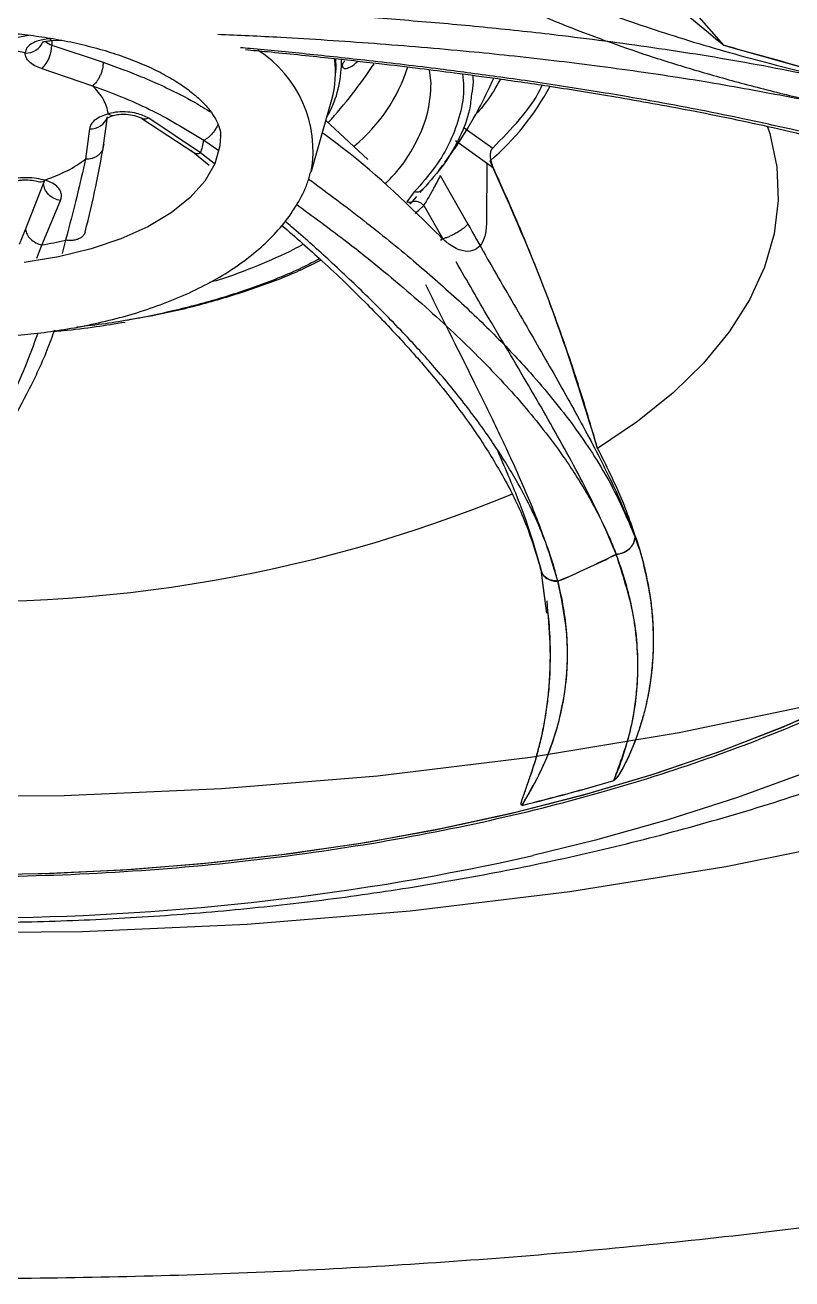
# Model space of a CAD drawing. Header units: inches. Extents: x 0 to 84, y -22 to 124.
# Drawn here: x 42.12 to 42.94, y 73.986 to 75.328 of the extents above; entities that cross this region are included whole.
import ezdxf

# ---------------------------------------------------------------- set-up
doc = ezdxf.new("R2010")
doc.units = ezdxf.units.IN
doc.header["$MEASUREMENT"] = 0
doc.layers.add('1', color=4, linetype='Continuous')
doc.layers.add('EXPORT', color=7, linetype='Continuous')
doc.layers.get('EXPORT').off()

# ---------------------------------------------------------------- blocks, each defined once
blk = doc.blocks.new('3.65-2')
at = {"layer": '1', "color": 3, "linetype": 'Continuous', "lineweight": 25}
for p, q in [((0.0904, -0.9275), (0.1543, -0.916)), ((0.179, -0.9217), (0.179, -0.9266)), ((0.1795, -0.9216), (0.1895, -0.9215)), ((0.179, -0.9266), (0.234, -0.9451)), ((0.1683, -0.9519), (0.2227, -0.9702)), ((0.4822, -0.9412), (0.4826, -0.9511)), ((0.4826, -0.9511), (0.4824, -0.9565)), ((0.4883, -0.9418), (0.4885, -0.9494)), ((0.5846, -0.9676), (0.5828, -0.953)), ((0.4565, -1.0616), (0.4784, -0.985)), ((0.234, -1.0367), (0.2386, -1.0034)), ((0.2753, -1.0051), (0.331, -1.0417)), ((0.338, -1.0421), (0.2827, -1.0049)), ((0.2194, -1.0161), (0.215, -1.0489)), ((0.472, -1.0073), (0.5167, -1.0492)), ((0.62, -1.0153), (0.6503, -1.0368)), ((0.2346, -1.0326), (0.2336, -1.0367)), ((0.3416, -1.0285), (0.3577, -1.0394)), ((0.6512, -1.0584), (0.6105, -1.0291)), ((0.3276, -1.0391), (0.3473, -1.0551)), ((0.3526, -1.0535), (0.338, -1.0421)), ((0.5929, -1.061), (0.5971, -1.0551)), ((0.6439, -1.0529), (0.6437, -1.1169)), ((0.1707, -1.0722), (0.1702, -1.0749)), ((0.5941, -1.0663), (0.6238, -1.1181)), ((0.151, -1.124), (0.1702, -1.0749)), ((0.1702, -1.0749), (0.1702, -1.0745)), ((0.5665, -1.0837), (0.5587, -1.0945)), ((0.5727, -1.0845), (0.5757, -1.0809)), ((0.1684, -1.1406), (0.1883, -1.0931)), ((0.5619, -1.0966), (0.5643, -1.0944)), ((0.5643, -1.0944), (0.5693, -1.0885)), ((0.5766, -1.0984), (0.5969, -1.1339)), ((0.1446, -1.1398), (0.151, -1.124)), ((0.1938, -1.1353), (0.19, -1.1497)), ((0.5969, -1.1339), (0.5946, -1.1357)), ((0.163, -1.1546), (0.1684, -1.1406)), ((0.8068, -1.4645), (0.8026, -1.4528)), ((0.8073, -1.4663), (0.8026, -1.453)), ((0.7019, -1.488), (0.7044, -1.5072)), ((0.7019, -1.4882), (0.7044, -1.5079)), ((0.7044, -1.5072), (0.7075, -1.5318)), ((0.7044, -1.5079), (0.7078, -1.5345))]:
    blk.add_line(p, q, dxfattribs=at)
at = {"layer": '1', "color": 3, "linetype": 'Continuous', "lineweight": 25, "flags": 128}
for points in [[(1.0259, -1.6274), (0.9619, -1.6557), (0.8945, -1.6821), (0.824, -1.7062), (0.7506, -1.7281), (0.6746, -1.7477), (0.5963, -1.7649), (0.5161, -1.7797), (0.4341, -1.7919), (0.3508, -1.8015), (0.2665, -1.8086), (0.1814, -1.813), (0.096, -1.8147)], [(0.3834, -0.6746), (0.4049, -0.6787), (0.4706, -0.6933), (0.5336, -0.7106), (0.5936, -0.7304), (0.6501, -0.7526), (0.7027, -0.7771), (0.7512, -0.8036), (0.7951, -0.8321), (0.8342, -0.8623), (0.8682, -0.8939), (0.8969, -0.9269)], [(0.3834, -0.6746), (0.4049, -0.6787), (0.4706, -0.6933), (0.5336, -0.7106), (0.5936, -0.7304), (0.6501, -0.7526), (0.7027, -0.7771), (0.7512, -0.8036), (0.7951, -0.8321), (0.8342, -0.8623), (0.8682, -0.8939), (0.8969, -0.9269)], [(0.9439, -1.013), (0.9464, -1.0211), (0.9539, -1.0568), (0.9555, -1.0928), (0.9512, -1.1286), (0.9409, -1.1642), (0.9249, -1.1992), (0.9031, -1.2335), (0.8758, -1.2668), (0.8431, -1.2988), (0.8052, -1.3293), (0.7625, -1.3582)], [(0.9439, -1.013), (0.9464, -1.0211), (0.9539, -1.0568), (0.9555, -1.0928), (0.9512, -1.1286), (0.9409, -1.1642), (0.9249, -1.1992), (0.9031, -1.2335), (0.8758, -1.2668), (0.8431, -1.2988), (0.8052, -1.3293), (0.7625, -1.3582)], [(0.3594, -1.0239), (0.3588, -1.0345), (0.3534, -1.0536), (0.3427, -1.0722), (0.327, -1.0898), (0.3066, -1.1062), (0.2817, -1.121), (0.253, -1.1339), (0.221, -1.1447), (0.1863, -1.1531), (0.1496, -1.1591)], [(1.0237, -1.6284), (0.9589, -1.657), (0.8907, -1.6835), (0.8192, -1.7077), (0.7449, -1.7297), (0.6679, -1.7493), (0.5887, -1.7665), (0.5074, -1.7811), (0.4245, -1.7931), (0.3402, -1.8026), (0.2549, -1.8093), (0.1689, -1.8134), (0.0826, -1.8147)], [(1.5449, -1.1739), (1.5367, -1.2179), (1.5232, -1.2617), (1.5044, -1.3049), (1.4804, -1.3475), (1.4513, -1.3893), (1.4173, -1.4301), (1.3783, -1.4699), (1.3347, -1.5084), (1.2864, -1.5455), (1.2338, -1.5811), (1.177, -1.615), (1.1162, -1.6471), (1.0516, -1.6774), (0.9834, -1.7056), (0.912, -1.7318), (0.8376, -1.7557), (0.7604, -1.7774), (0.6934, -1.7938)]]:
    blk.add_lwpolyline(points, dxfattribs=at)
at = {"layer": '1', "color": 3, "linetype": 'Continuous', "lineweight": 25}
for centre, radius, start, end in [((0.1516, -0.9159), 0.0193, 267.0911, 338.6574), ((0.1833, -0.9111), 0.0161, 226.5958, 254.5636), ((0.1442, -0.9268), 0.0348, 313.7301, 0.2641), ((0.3304, -1.0398), 0.1279, 349.938, 57.4405), ((0.3748, -0.9462), 0.1138, 329.7501, 358.3894), ((0.0826, -0.6536), 0.5295, 317.7477, 326.3914), ((0.3805, -0.9568), 0.1018, 343.927, 8.8575), ((0.387, -0.8949), 0.1812, 309.6165, 342.3088), ((0.4715, -0.8432), 0.2719, 310.3428, 332.0224), ((0.2208, -0.9974), 0.0188, 265.9312, 341.42), ((0.244, -0.9963), 0.00576, 220.7376, 278.3247), ((0.2722, -1.017), 0.0704, 339.1096, 350.6088), ((0.1673, -1.067), 0.006, 256.6643, 317.2824), ((0.3631, -0.8707), 0.3122, 310.8799, 313.1626), ((0.0932, -0.7094), 0.4376, 279.8859, 283.286), ((0.0906, -0.001), 1.521, 265.6118, 292.4233), ((0.3144, -0.5435), 1.0391, 292.9818, 296.7614), ((0.3144, -0.5437), 1.0391, 292.9821, 296.7617), ((0.1926, 0.2623), 2.0611, 283.7261, 286.553), ((0.1926, 0.2623), 2.0612, 283.7264, 286.5529), ((0.0941, 0.8713), 2.7316, 270.6102, 282.6741)]:
    blk.add_arc(centre, radius, start, end, dxfattribs=at)
at = {"layer": '1', "linetype": 'Continuous', "lineweight": 25}
for points, knots in [([(1.6482, -1.3669), (1.6615, -1.3557), (1.6961, -1.3267), (1.7414, -1.2793), (1.7845, -1.2276), (1.8168, -1.1812), (1.8407, -1.1407), (1.8577, -1.1068), (1.8712, -1.0757), (1.883, -1.0434), (1.8932, -1.0082), (1.9005, -0.9735), (1.9049, -0.9427), (1.9072, -0.9142), (1.9081, -0.8801), (1.9058, -0.8397), (1.899, -0.7946), (1.8879, -0.7491), (1.8715, -0.7015), (1.8496, -0.6532), (1.8236, -0.6074), (1.7945, -0.564), (1.7604, -0.5203), (1.7198, -0.4754), (1.6634, -0.4211), (1.589, -0.3606), (1.4929, -0.2958), (1.4071, -0.2475), (1.3369, -0.2126), (1.2849, -0.1886), (1.2291, -0.1649), (1.1695, -0.1415), (1.1059, -0.1187), (1.0417, -0.0978), (0.9847, -0.0808), (0.9401, -0.0685), (0.9097, -0.0606), (0.8874, -0.055), (0.864, -0.0493), (0.8313, -0.0416), (0.7847, -0.0313), (0.7249, -0.0193), (0.6517, -0.0062), (0.5646, 0.0071), (0.4632, 0.0197), (0.3505, 0.0301), (0.2329, 0.0369), (0.0999, 0.0402), (-0.0429, 0.0383), (-0.1916, 0.0299), (-0.3258, 0.0168), (-0.4453, 0.0007), (-0.5499, -0.0172), (-0.6397, -0.0354), (-0.7144, -0.0528), (-0.7706, -0.0673), (-0.8181, -0.0805), (-0.8659, -0.0946), (-0.9259, -0.1138), (-0.9967, -0.1386), (-1.0719, -0.1679), (-1.1444, -0.1996), (-1.2156, -0.234), (-1.2819, -0.2698), (-1.3413, -0.3057), (-1.3895, -0.3377), (-1.4316, -0.3681), (-1.4717, -0.3997), (-1.5109, -0.4336), (-1.5484, -0.4695), (-1.5837, -0.5073), (-1.6174, -0.5482), (-1.6455, -0.5875), (-1.6681, -0.6243), (-1.6848, -0.6552), (-1.6982, -0.6837), (-1.7087, -0.7095), (-1.718, -0.7358), (-1.7268, -0.7655), (-1.7346, -0.7999), (-1.7395, -0.8335), (-1.7418, -0.862), (-1.7425, -0.8839), (-1.7423, -0.9046), (-1.741, -0.9287), (-1.7377, -0.9582), (-1.7321, -0.9898), (-1.7248, -1.0195), (-1.717, -1.045), (-1.7092, -1.0668), (-1.7013, -1.0865), (-1.6926, -1.1061), (-1.6825, -1.1267), (-1.6701, -1.1497), (-1.6539, -1.1769), (-1.6319, -1.2098), (-1.6021, -1.2484), (-1.5784, -1.2771), (-1.5628, -1.2924), (-1.5617, -1.2935)], [0, 0, 0, 0, 0.010115, 0.026289, 0.041005, 0.054071, 0.065101, 0.07408, 0.081202, 0.089598, 0.099262, 0.10849, 0.116285, 0.122887, 0.130302, 0.142292, 0.15377, 0.164868, 0.17741, 0.190884, 0.203015, 0.214293, 0.226502, 0.239685, 0.252955, 0.274578, 0.295816, 0.316866, 0.325925, 0.335314, 0.345053, 0.355141, 0.365578, 0.376339, 0.385773, 0.392127, 0.396706, 0.399517, 0.402117, 0.407146, 0.413963, 0.422567, 0.432957, 0.445134, 0.459097, 0.474846, 0.491076, 0.506534, 0.52827, 0.54827, 0.566535, 0.583064, 0.597858, 0.610863, 0.621876, 0.630876, 0.636204, 0.643601, 0.653086, 0.664659, 0.678138, 0.691169, 0.703032, 0.717674, 0.730022, 0.740082, 0.749457, 0.759313, 0.769649, 0.780375, 0.791222, 0.802378, 0.814977, 0.823677, 0.832271, 0.839814, 0.8463, 0.85258, 0.860264, 0.869391, 0.879046, 0.886002, 0.891232, 0.895714, 0.901818, 0.909651, 0.918332, 0.926016, 0.932584, 0.938056, 0.942898, 0.948061, 0.953547, 0.959419, 0.966696, 0.975728, 0.986513, 0.999049, 1, 1, 1, 1]), ([(0.0826, -1.8654), (0.1014, -1.8653), (0.1534, -1.865), (0.2386, -1.862), (0.338, -1.8554), (0.4372, -1.8456), (0.5361, -1.8325), (0.6347, -1.8159), (0.7329, -1.7959), (0.8305, -1.7723), (0.9275, -1.7448), (1.0236, -1.7135), (1.1185, -1.678), (1.2118, -1.6385), (1.3029, -1.5947), (1.3912, -1.547), (1.476, -1.4953), (1.5511, -1.4445), (1.5966, -1.4092), (1.6162, -1.3939)], [0, 0, 0, 0, 0.033281, 0.092041, 0.150933, 0.21005, 0.269493, 0.329357, 0.389732, 0.450694, 0.512294, 0.574542, 0.63739, 0.700712, 0.764252, 0.827637, 0.890521, 0.952595, 1, 1, 1, 1])]:
    blk.add_open_spline(points, degree=3, knots=knots, dxfattribs=at)
at = {"layer": '1', "color": 3, "linetype": 'Continuous', "lineweight": 25}
for points, knots in [([(0.0826, -0.4118), (0.1111, -0.412), (0.151, -0.4124), (0.2096, -0.4145), (0.2592, -0.4171), (0.318, -0.4214), (0.3792, -0.4271), (0.4427, -0.4346), (0.5073, -0.4438), (0.5724, -0.4548), (0.6373, -0.4675), (0.7017, -0.482), (0.765, -0.4983), (0.8271, -0.5162), (0.8875, -0.5357), (0.9459, -0.5568), (1.0023, -0.5793), (1.0562, -0.6033), (1.1077, -0.6286), (1.1563, -0.6552), (1.2021, -0.6829), (1.2449, -0.7117), (1.2845, -0.7414), (1.321, -0.7721), (1.3541, -0.8035), (1.3839, -0.8357), (1.4102, -0.8686), (1.4331, -0.9021), (1.4524, -0.9363), (1.4682, -0.9713), (1.4799, -1.007), (1.4865, -1.0321), (1.4878, -1.0453), (1.4879, -1.0463)], [0, 0, 0, 0, 0.040219, 0.056305, 0.08301, 0.110665, 0.140264, 0.171081, 0.202821, 0.235247, 0.268192, 0.301529, 0.335162, 0.369019, 0.403042, 0.437185, 0.471414, 0.505699, 0.540021, 0.574365, 0.608724, 0.643099, 0.677499, 0.711942, 0.746457, 0.781092, 0.815914, 0.851012, 0.886505, 0.922538, 0.959285, 0.996927, 1, 1, 1, 1]), ([(0.8969, -0.9269), (0.8545, -0.8916), (0.7994, -0.8458), (0.7445, -0.8041), (0.7319, -0.7945)], [0, 0, 0, 0, 0.769385, 1, 1, 1, 1]), ([(0.8969, -0.9269), (0.878, -0.9112), (0.8429, -0.8819), (0.7916, -0.8407), (0.7563, -0.8127), (0.7373, -0.7981), (0.7344, -0.7959)], [0, 0, 0, 0, 0.3485899, 0.6485931, 0.9463662, 1, 1, 1, 1]), ([(0.6001, -0.8125), (0.611, -0.8187), (0.6329, -0.8311), (0.6674, -0.8484), (0.7031, -0.8648), (0.7402, -0.8802), (0.792, -0.8999), (0.8612, -0.9229), (0.9492, -0.9477), (1.0089, -0.9616), (1.0396, -0.9687)], [0, 0, 0, 0, 0.0842811, 0.1688421, 0.2539299, 0.3398032, 0.4267352, 0.6067076, 0.7981978, 1, 1, 1, 1]), ([(0.6074, -0.8471), (0.6306, -0.8598), (0.6816, -0.8877), (0.7537, -0.9162), (0.8174, -0.9383), (0.8673, -0.9539), (0.92, -0.9686), (0.9754, -0.9827), (1.0128, -0.991), (1.032, -0.9953)], [0, 0, 0, 0, 0.18336, 0.403934, 0.512367, 0.625909, 0.744829, 0.869421, 1, 1, 1, 1]), ([(0.3446, -0.8868), (0.3569, -0.8874), (0.3825, -0.8885), (0.4215, -0.8906), (0.4612, -0.8929), (0.4999, -0.8955), (0.5376, -0.8983), (0.5747, -0.9013), (0.612, -0.9045), (0.6495, -0.9081), (0.6872, -0.9121), (0.7467, -0.9189), (0.8291, -0.9298), (0.9348, -0.9469), (1.0042, -0.9615), (1.0396, -0.9689)], [0, 0, 0, 0, 0.055021, 0.11433, 0.172403, 0.229298, 0.282511, 0.335704, 0.388912, 0.442173, 0.495531, 0.549036, 0.694928, 0.844688, 1, 1, 1, 1]), ([(0.0826, -0.9116), (0.0951, -0.9118), (0.1126, -0.9121), (0.1381, -0.9141), (0.1595, -0.9164), (0.1842, -0.9202), (0.2089, -0.9253), (0.2333, -0.9316), (0.2565, -0.9391), (0.278, -0.9476), (0.2974, -0.9569), (0.3142, -0.9667), (0.3285, -0.9769), (0.3399, -0.987), (0.3485, -0.9967), (0.3545, -1.0059), (0.358, -1.0144), (0.3596, -1.02), (0.3592, -1.0233), (0.3591, -1.0241)], [0, 0, 0, 0, 0.080512, 0.113225, 0.16717, 0.222612, 0.281396, 0.341866, 0.403294, 0.465103, 0.526895, 0.588434, 0.649659, 0.710759, 0.772271, 0.835179, 0.901758, 0.976989, 1, 1, 1, 1]), ([(0.177, -0.9199), (0.1744, -0.9202), (0.1694, -0.9207), (0.1623, -0.9227), (0.1561, -0.9257), (0.1515, -0.93), (0.1509, -0.9334), (0.1506, -0.9351)], [0, 0, 0, 0, 0.173873, 0.344246, 0.554566, 0.777064, 1, 1, 1, 1]), ([(0.1696, -0.923), (0.1697, -0.9231), (0.1701, -0.9233), (0.1735, -0.9224), (0.1777, -0.9219), (0.1797, -0.9216)], [0, 0, 0, 0, 0.30661, 0.670701, 1, 1, 1, 1]), ([(0.177, -0.9199), (0.1777, -0.9208), (0.1786, -0.9219), (0.1794, -0.9215), (0.1795, -0.9214)], [0, 0, 0, 0, 0.84661, 1, 1, 1, 1]), ([(0.3564, -0.915), (0.3787, -0.916), (0.4336, -0.9185), (0.5234, -0.9245), (0.6052, -0.9313), (0.6695, -0.9378), (0.7142, -0.9428), (0.7604, -0.9485), (0.8045, -0.9545), (0.8453, -0.9605), (0.8848, -0.9669), (0.9249, -0.9739), (0.9657, -0.9816), (1.0015, -0.9888), (1.0226, -0.9934), (1.032, -0.9955)], [0, 0, 0, 0, 0.102879, 0.252471, 0.402022, 0.464249, 0.534193, 0.597201, 0.665689, 0.72661, 0.775762, 0.839106, 0.903831, 0.957397, 1, 1, 1, 1]), ([(0.1506, -0.9351), (0.1409, -0.9331), (0.1216, -0.9291), (0.1008, -0.928), (0.0904, -0.9275)], [0, 0, 0, 0, 0.5000001, 1, 1, 1, 1]), ([(0.1683, -0.9519), (0.1656, -0.9509), (0.1604, -0.9489), (0.1548, -0.9448), (0.1511, -0.9401), (0.1507, -0.9368), (0.1506, -0.9351)], [0, 0, 0, 0, 0.249863, 0.499991, 0.749866, 1, 1, 1, 1]), ([(1.0508, -1.0368), (1.0388, -1.0337), (1.0119, -1.0268), (0.9664, -1.016), (0.9171, -1.0052), (0.8712, -0.996), (0.8315, -0.9885), (0.7966, -0.9823), (0.7612, -0.9764), (0.7259, -0.9708), (0.6901, -0.9654), (0.6557, -0.9606), (0.624, -0.9563), (0.5783, -0.9504), (0.5207, -0.9436), (0.453, -0.9364), (0.4074, -0.9318), (0.3842, -0.9298), (0.3808, -0.9295)], [0, 0, 0, 0, 0.056392, 0.126126, 0.209136, 0.280371, 0.331722, 0.386339, 0.435136, 0.488004, 0.542123, 0.592935, 0.639506, 0.681911, 0.794687, 0.894605, 0.98452, 1, 1, 1, 1]), ([(0.3861, -0.9315), (0.3939, -0.9322), (0.4231, -0.9349), (0.4709, -0.9399), (0.5254, -0.9459), (0.5704, -0.9513), (0.6127, -0.9567), (0.6595, -0.963), (0.7169, -0.9714), (0.7856, -0.9824), (0.8649, -0.9968), (0.9542, -1.0152), (1.0151, -1.0306), (1.0473, -1.0387)], [0, 0, 0, 0, 0.035949, 0.134601, 0.21669, 0.282204, 0.337013, 0.405799, 0.491298, 0.593501, 0.71237, 0.847882, 1, 1, 1, 1]), ([(0.8969, -0.9269), (0.924, -0.9344), (0.979, -0.9496), (1.0328, -0.9653), (1.0601, -0.9733)], [0, 0, 0, 0, 0.492761, 1, 1, 1, 1]), ([(1.0627, -0.9741), (1.0355, -0.9661), (0.9809, -0.9501), (0.9249, -0.9346), (0.8969, -0.9269)], [0, 0, 0, 0, 0.497969, 1, 1, 1, 1]), ([(0.234, -0.9451), (0.2338, -0.9474), (0.2336, -0.9509), (0.2321, -0.956), (0.2306, -0.9598), (0.2288, -0.9632), (0.2262, -0.9671), (0.2241, -0.969), (0.2227, -0.9702)], [0, 0, 0, 0, 0.245266, 0.375843, 0.508037, 0.639056, 0.766254, 1, 1, 1, 1]), ([(0.234, -0.9451), (0.2416, -0.9478), (0.2562, -0.953), (0.2789, -0.962), (0.3039, -0.9732), (0.3281, -0.9854), (0.3435, -0.995), (0.3494, -0.9986)], [0, 0, 0, 0, 0.193959, 0.367545, 0.581127, 0.840442, 1, 1, 1, 1]), ([(0.4915, -0.9436), (0.4915, -0.9438), (0.4912, -0.9452), (0.4902, -0.9463), (0.4893, -0.9473)], [0, 0, 0, 0, 0.1268037, 1, 1, 1, 1]), ([(0.4893, -0.9473), (0.4894, -0.9481), (0.4896, -0.9499), (0.4911, -0.9519), (0.4952, -0.9517), (0.5008, -0.9488), (0.5048, -0.9451), (0.5062, -0.9439)], [0, 0, 0, 0, 0.120952, 0.244188, 0.513432, 0.840165, 1, 1, 1, 1]), ([(0.6181, -0.9575), (0.6186, -0.9621), (0.6203, -0.9765), (0.6161, -1.0007), (0.6059, -1.0295), (0.5898, -1.0574), (0.5743, -1.0749), (0.5665, -1.0837)], [0, 0, 0, 0, 0.1060628, 0.3322408, 0.5583398, 0.7791896, 1, 1, 1, 1]), ([(0.5992, -1.052), (0.6034, -1.0463), (0.6165, -1.0281), (0.6345, -0.9982), (0.6462, -0.9734), (0.6515, -0.962)], [0, 0, 0, 0, 0.202284, 0.63621, 1, 1, 1, 1]), ([(0.6288, -0.959), (0.6291, -0.9614), (0.6299, -0.9682), (0.6285, -0.9749), (0.6277, -0.9791)], [0, 0, 0, 0, 0.370367, 1, 1, 1, 1]), ([(0.6585, -0.963), (0.6541, -0.9711), (0.6469, -0.9843), (0.6358, -0.9969), (0.6314, -1.0018)], [0, 0, 0, 0, 0.609587, 1, 1, 1, 1]), ([(0.2396, -1.0001), (0.2383, -0.9949), (0.2357, -0.9845), (0.2271, -0.975), (0.2227, -0.9702)], [0, 0, 0, 0, 0.5, 1, 1, 1, 1]), ([(0.2227, -0.9702), (0.2432, -0.9779), (0.284, -0.9933), (0.3225, -1.0168), (0.3416, -1.0285)], [0, 0, 0, 0, 0.502591, 1, 1, 1, 1]), ([(0.5353, -1.0754), (0.5402, -1.0703), (0.5543, -1.0555), (0.5702, -1.0296), (0.5824, -0.9986), (0.5839, -0.9778), (0.5846, -0.9676)], [0, 0, 0, 0, 0.15194, 0.442799, 0.725654, 1, 1, 1, 1]), ([(0.6277, -0.9791), (0.6271, -0.9847), (0.6255, -1.0002), (0.6158, -1.0252), (0.5997, -1.0538), (0.5837, -1.0719), (0.5757, -1.0809)], [0, 0, 0, 0, 0.160023, 0.440015, 0.720008, 1, 1, 1, 1]), ([(0.6503, -1.0368), (0.6602, -1.0267), (0.68, -1.0064), (0.6969, -0.9836), (0.7025, -0.971), (0.7032, -0.9695)], [0, 0, 0, 0, 0.467927, 0.935853, 1, 1, 1, 1]), ([(0.2396, -1.0001), (0.2368, -1.001), (0.2313, -1.0028), (0.2251, -1.0067), (0.2206, -1.0112), (0.2198, -1.0145), (0.2194, -1.0161)], [0, 0, 0, 0, 0.250135, 0.500009, 0.750136, 1, 1, 1, 1]), ([(0.2375, -1.0052), (0.2374, -1.0053), (0.2373, -1.0055), (0.2381, -1.0046), (0.2407, -1.0034), (0.2432, -1.0024), (0.2448, -1.002), (0.2448, -1.002)], [0, 0, 0, 0, 0.042956, 0.348241, 0.675536, 0.98362, 1, 1, 1, 1]), ([(0.2827, -1.0049), (0.2807, -1.0039), (0.2767, -1.0018), (0.2691, -0.9995), (0.2599, -0.998), (0.2494, -0.9979), (0.2429, -0.9993), (0.2396, -1.0001)], [0, 0, 0, 0, 0.168993, 0.334748, 0.541562, 0.770917, 1, 1, 1, 1]), ([(0.2447, -1.0021), (0.2467, -1.0016), (0.251, -1.0006), (0.2591, -1.0005), (0.2662, -1.0016), (0.2717, -1.0034), (0.2741, -1.0045), (0.2753, -1.0051)], [0, 0, 0, 0, 0.2037658, 0.4384123, 0.703786, 0.8483583, 1, 1, 1, 1]), ([(0.2827, -1.0049), (0.2811, -1.0055), (0.2783, -1.0064), (0.2763, -1.0053), (0.2754, -1.0049)], [0, 0, 0, 0, 0.574722, 1, 1, 1, 1]), ([(0.3567, -1.0117), (0.3561, -1.0128), (0.3549, -1.0153), (0.3525, -1.0189), (0.3497, -1.0223), (0.3468, -1.0251), (0.3441, -1.0272), (0.3424, -1.0281), (0.3416, -1.0285)], [0, 0, 0, 0, 0.155661, 0.332754, 0.509847, 0.682464, 0.846769, 1, 1, 1, 1]), ([(0.5944, -1.1316), (0.5617, -1.0993), (0.5225, -1.0606), (0.4759, -1.0262), (0.4682, -1.0206)], [0, 0, 0, 0, 0.836502, 1, 1, 1, 1]), ([(0.2148, -1.1269), (0.2188, -1.11), (0.2268, -1.0763), (0.2317, -1.0492), (0.2342, -1.0357)], [0, 0, 0, 0, 0.499988, 1, 1, 1, 1]), ([(0.2336, -1.0367), (0.2335, -1.0375), (0.2332, -1.0394), (0.2313, -1.0421), (0.2288, -1.0447), (0.2256, -1.0467), (0.2211, -1.0486), (0.2174, -1.0487), (0.215, -1.0489)], [0, 0, 0, 0, 0.1056757, 0.2604039, 0.4170472, 0.572299, 0.7230222, 1, 1, 1, 1]), ([(0.331, -1.0415), (0.3318, -1.0421), (0.3336, -1.0432), (0.3365, -1.0425), (0.338, -1.0421)], [0, 0, 0, 0, 0.477437, 1, 1, 1, 1]), ([(0.6512, -1.0584), (0.6504, -1.0562), (0.6487, -1.0518), (0.6478, -1.0456), (0.6481, -1.0411), (0.6491, -1.0383), (0.6499, -1.0373), (0.6503, -1.0368)], [0, 0, 0, 0, 0.276564, 0.540648, 0.783814, 0.896931, 1, 1, 1, 1]), ([(0.1717, -1.0711), (0.18, -1.0679), (0.1966, -1.0616), (0.2088, -1.0531), (0.215, -1.0489)], [0, 0, 0, 0, 0.5, 1, 1, 1, 1]), ([(0.215, -1.0489), (0.2121, -1.0617), (0.2063, -1.0871), (0.198, -1.1193), (0.1938, -1.1353)], [0, 0, 0, 0, 0.502602, 1, 1, 1, 1]), ([(0.7625, -1.3582), (0.7466, -1.3064), (0.7148, -1.2024), (0.67, -1.1012), (0.6475, -1.0504)], [0, 0, 0, 0, 0.497956, 1, 1, 1, 1]), ([(0.7625, -1.3582), (0.7557, -1.3351), (0.7431, -1.2921), (0.7217, -1.2298), (0.6994, -1.1706), (0.676, -1.1135), (0.6592, -1.0761), (0.6512, -1.0584)], [0, 0, 0, 0, 0.228137, 0.424476, 0.619355, 0.820189, 1, 1, 1, 1]), ([(0.0826, -1.2396), (0.0969, -1.2394), (0.117, -1.239), (0.1464, -1.2368), (0.1712, -1.2342), (0.2002, -1.2298), (0.2296, -1.2239), (0.2593, -1.2164), (0.2883, -1.2072), (0.3163, -1.1963), (0.3429, -1.1838), (0.3676, -1.1697), (0.3902, -1.1539), (0.4104, -1.1365), (0.4278, -1.1174), (0.4419, -1.0968), (0.4515, -1.0783), (0.4547, -1.0664), (0.4558, -1.0623)], [0, 0, 0, 0, 0.082686, 0.116297, 0.171864, 0.229196, 0.290347, 0.353763, 0.418859, 0.485195, 0.552493, 0.620566, 0.689265, 0.758311, 0.827325, 0.895943, 0.964025, 1, 1, 1, 1]), ([(0.1338, -1.0704), (0.1368, -1.0697), (0.1429, -1.0684), (0.1529, -1.0681), (0.1628, -1.0688), (0.1687, -1.0703), (0.1717, -1.0711)], [0, 0, 0, 0, 0.249864, 0.499991, 0.749865, 1, 1, 1, 1]), ([(0.1386, -1.0724), (0.1397, -1.0722), (0.1422, -1.0716), (0.1467, -1.071), (0.15, -1.0709), (0.1514, -1.0709)], [0, 0, 0, 0, 0.2677552, 0.685627, 1, 1, 1, 1]), ([(0.1514, -1.0709), (0.1543, -1.071), (0.1584, -1.0712), (0.1632, -1.0721), (0.1649, -1.0726), (0.1659, -1.0729)], [0, 0, 0, 0, 0.550513, 0.766009, 1, 1, 1, 1]), ([(0.1883, -1.0931), (0.1888, -1.0916), (0.1897, -1.0887), (0.1889, -1.0838), (0.186, -1.0788), (0.1802, -1.0742), (0.1745, -1.0721), (0.1717, -1.0711)], [0, 0, 0, 0, 0.173873, 0.344246, 0.554566, 0.777064, 1, 1, 1, 1]), ([(0.4535, -1.07), (0.4624, -1.0765), (0.4813, -1.0903), (0.5089, -1.1114), (0.5364, -1.1332), (0.5621, -1.1543), (0.5862, -1.175), (0.6089, -1.1952), (0.6308, -1.2156), (0.6518, -1.2361), (0.6718, -1.2567), (0.7017, -1.2893), (0.7385, -1.3346), (0.7771, -1.3934), (0.794, -1.4329), (0.8026, -1.453)], [0, 0, 0, 0, 0.053229, 0.112651, 0.170833, 0.227837, 0.281151, 0.334445, 0.387753, 0.441115, 0.494574, 0.548181, 0.694349, 0.844394, 1, 1, 1, 1]), ([(0.5941, -1.0663), (0.5936, -1.0674), (0.5926, -1.0695), (0.5905, -1.0736), (0.5882, -1.078), (0.5849, -1.0841), (0.5806, -1.0917), (0.5779, -1.0961), (0.5766, -1.0984)], [0, 0, 0, 0, 0.11979, 0.241831, 0.366129, 0.492277, 0.746515, 1, 1, 1, 1]), ([(0.1883, -1.0931), (0.186, -1.0925), (0.1813, -1.0913), (0.1753, -1.0868), (0.1711, -1.081), (0.1705, -1.0769), (0.1702, -1.0749)], [0, 0, 0, 0, 0.241067, 0.5, 0.758934, 1, 1, 1, 1]), ([(0.5757, -1.0809), (0.5751, -1.0815), (0.5741, -1.0827), (0.5718, -1.0837), (0.5693, -1.0841), (0.5674, -1.0838), (0.5665, -1.0837)], [0, 0, 0, 0, 0.249999, 0.499999, 0.750001, 1, 1, 1, 1]), ([(0.4409, -1.0974), (0.4578, -1.1097), (0.4992, -1.14), (0.5594, -1.1893), (0.6091, -1.2342), (0.6444, -1.2694), (0.6675, -1.2939), (0.6896, -1.3193), (0.709, -1.3437), (0.7256, -1.3663), (0.7402, -1.3883), (0.7538, -1.4108), (0.766, -1.4337), (0.7754, -1.454), (0.7802, -1.4661), (0.7823, -1.4715)], [0, 0, 0, 0, 0.103418, 0.25292, 0.402381, 0.464571, 0.534473, 0.597443, 0.66589, 0.726774, 0.775897, 0.839203, 0.903888, 0.957423, 1, 1, 1, 1]), ([(0.5587, -1.0945), (0.5597, -1.0947), (0.5617, -1.0951), (0.5635, -1.0946), (0.5643, -1.0944)], [0, 0, 0, 0, 0.499999, 1, 1, 1, 1]), ([(0.5766, -1.0984), (0.5757, -1.0975), (0.5739, -1.0958), (0.5706, -1.0943), (0.5673, -1.0936), (0.5653, -1.0941), (0.5643, -1.0944)], [0, 0, 0, 0, 0.249999, 0.500001, 0.750001, 1, 1, 1, 1]), ([(-1.3063, -1.1222), (-1.3051, -1.141), (-1.3023, -1.1833), (-1.2845, -1.2447), (-1.2532, -1.3129), (-1.212, -1.3727), (-1.168, -1.4225), (-1.1293, -1.4596), (-1.0916, -1.4913), (-1.0588, -1.5161), (-1.0322, -1.5346), (-1.0094, -1.5496), (-0.9822, -1.5666), (-0.9441, -1.5888), (-0.8909, -1.6168), (-0.8236, -1.6481), (-0.7416, -1.6811), (-0.639, -1.716), (-0.5179, -1.7492), (-0.3807, -1.7778), (-0.2378, -1.7989), (-0.0906, -1.8122), (0.0591, -1.8176), (0.2096, -1.8148), (0.3586, -1.8038), (0.5027, -1.785), (0.6387, -1.7593), (0.7646, -1.7278), (0.8795, -1.6913), (0.9767, -1.6536), (1.058, -1.6161), (1.1248, -1.5804), (1.1819, -1.5455), (1.2279, -1.5135), (1.2589, -1.4894), (1.2788, -1.4727), (1.2923, -1.461), (1.3084, -1.4462), (1.33, -1.4252), (1.355, -1.3981), (1.3816, -1.3656), (1.4074, -1.3282), (1.4273, -1.2946), (1.4359, -1.2733), (1.4384, -1.2669)], [0, 0, 0, 0, 0.0254154, 0.0572049, 0.0914312, 0.1280663, 0.1500886, 0.1716747, 0.189853, 0.2044919, 0.2155926, 0.2235645, 0.232384, 0.2478435, 0.2669332, 0.2896518, 0.3159979, 0.3450534, 0.3816552, 0.418384, 0.4552406, 0.4922259, 0.5293409, 0.5665862, 0.603963, 0.6410619, 0.6770212, 0.7118137, 0.7454401, 0.7779005, 0.8030328, 0.8274188, 0.850285, 0.8697984, 0.8858798, 0.8926334, 0.8985283, 0.9058769, 0.9173945, 0.933089, 0.9493622, 0.9685423, 0.9906316, 1, 1, 1, 1]), ([(0.151, -1.124), (0.1514, -1.1257), (0.1521, -1.1292), (0.1562, -1.1343), (0.1618, -1.1384), (0.1662, -1.1399), (0.1684, -1.1406)], [0, 0, 0, 0, 0.2444011, 0.5034173, 0.7605557, 1, 1, 1, 1]), ([(0.425, -1.1196), (0.4396, -1.1323), (0.4716, -1.1602), (0.5135, -1.2009), (0.5451, -1.2338), (0.5649, -1.2558), (0.5784, -1.2713), (0.5943, -1.2903), (0.6144, -1.3159), (0.6381, -1.3491), (0.663, -1.3897), (0.6869, -1.4376), (0.6969, -1.4714), (0.7022, -1.4896)], [0, 0, 0, 0, 0.103615, 0.227777, 0.327552, 0.368365, 0.403892, 0.452243, 0.521073, 0.610331, 0.719944, 0.84985, 1, 1, 1, 1]), ([(0.7201, -1.5003), (0.7182, -1.4932), (0.7138, -1.4772), (0.7042, -1.4506), (0.6914, -1.4218), (0.6774, -1.3953), (0.6638, -1.3725), (0.6509, -1.3525), (0.6367, -1.3323), (0.6217, -1.3121), (0.6054, -1.2917), (0.5889, -1.2721), (0.5729, -1.2541), (0.5489, -1.2281), (0.5167, -1.1954), (0.4756, -1.1567), (0.4465, -1.1306), (0.4308, -1.1174), (0.4284, -1.1154)], [0, 0, 0, 0, 0.05639, 0.12612, 0.209127, 0.280358, 0.331708, 0.386322, 0.435117, 0.487983, 0.542099, 0.592909, 0.639478, 0.68188, 0.794652, 0.894566, 0.984477, 1, 1, 1, 1]), ([(0.6437, -1.1169), (0.6433, -1.1219), (0.6426, -1.132), (0.6371, -1.1421), (0.6289, -1.1477), (0.6177, -1.1475), (0.6056, -1.1418), (0.5977, -1.1346), (0.5944, -1.1316)], [0, 0, 0, 0, 0.15744, 0.31461, 0.478921, 0.660342, 0.860124, 1, 1, 1, 1]), ([(0.6238, -1.1181), (0.6232, -1.1187), (0.6221, -1.1201), (0.6194, -1.1224), (0.6161, -1.1249), (0.6121, -1.1275), (0.6078, -1.1298), (0.6037, -1.1317), (0.5999, -1.1331), (0.5979, -1.1337), (0.5969, -1.1339)], [0, 0, 0, 0, 0.113299, 0.236063, 0.36606, 0.5, 0.633942, 0.763938, 0.886701, 1, 1, 1, 1]), ([(0.6238, -1.1181), (0.63, -1.1292), (0.6426, -1.1516), (0.6614, -1.1843), (0.68, -1.2163), (0.6981, -1.2477), (0.722, -1.2893), (0.7505, -1.3404), (0.7809, -1.3995), (0.7953, -1.4347), (0.8026, -1.4528)], [0, 0, 0, 0, 0.084281, 0.168842, 0.25393, 0.339803, 0.426735, 0.606708, 0.798198, 1, 1, 1, 1]), ([(0.2147, -1.1269), (0.2145, -1.1274), (0.214, -1.129), (0.2122, -1.1312), (0.2093, -1.1334), (0.2057, -1.1349), (0.2018, -1.1358), (0.1977, -1.1359), (0.1951, -1.1355), (0.1938, -1.1353)], [0, 0, 0, 0, 0.080138, 0.236273, 0.396459, 0.556644, 0.71278, 0.861399, 1, 1, 1, 1]), ([(0.3481, -1.1804), (0.3512, -1.1795), (0.3692, -1.1743), (0.3994, -1.1626), (0.4296, -1.1498), (0.4443, -1.1414), (0.4476, -1.1396)], [0, 0, 0, 0, 0.082921, 0.483666, 0.884246, 1, 1, 1, 1]), ([(0.4653, -1.1553), (0.4571, -1.1595), (0.4352, -1.1708), (0.3948, -1.1865), (0.3451, -1.2023), (0.2921, -1.2152), (0.2455, -1.224), (0.2161, -1.2273), (0.2059, -1.2284)], [0, 0, 0, 0, 0.117051, 0.311886, 0.506653, 0.701488, 0.896255, 1, 1, 1, 1]), ([(0.4669, -1.1566), (0.46, -1.1601), (0.4393, -1.1707), (0.4001, -1.1858), (0.35, -1.2017), (0.3026, -1.2137), (0.2712, -1.219), (0.2585, -1.2212)], [0, 0, 0, 0, 0.119086, 0.358502, 0.597918, 0.837334, 1, 1, 1, 1]), ([(0.7823, -1.4713), (0.7776, -1.4602), (0.7685, -1.4384), (0.7513, -1.4034), (0.7326, -1.368), (0.7127, -1.3323), (0.6846, -1.2837), (0.6507, -1.2269), (0.6229, -1.1788), (0.6112, -1.1586)], [0, 0, 0, 0, 0.133746, 0.261359, 0.383163, 0.499459, 0.610521, 0.836444, 1, 1, 1, 1]), ([(0.7201, -1.5001), (0.7154, -1.4846), (0.7062, -1.4541), (0.6854, -1.4027), (0.661, -1.3492), (0.6329, -1.2915), (0.6053, -1.2365), (0.5865, -1.1986), (0.5788, -1.183)], [0, 0, 0, 0, 0.1835091, 0.3610108, 0.5330775, 0.6988179, 0.876722, 1, 1, 1, 1]), ([(-0.1584, -1.6026), (-0.1335, -1.5888), (-0.0871, -1.563), (-0.0303, -1.5218), (0.0132, -1.4845), (0.0465, -1.4513), (0.0721, -1.4222), (0.0933, -1.3953), (0.113, -1.3676), (0.133, -1.3359), (0.1542, -1.2971), (0.1712, -1.2617), (0.1796, -1.2384), (0.1822, -1.2313)], [0, 0, 0, 0, 0.149714, 0.278534, 0.386386, 0.475103, 0.551299, 0.615551, 0.679795, 0.755949, 0.844577, 0.9523, 1, 1, 1, 1]), ([(0.1816, -1.2329), (0.1848, -1.2326), (0.1999, -1.2314), (0.2253, -1.2282), (0.247, -1.2247), (0.2573, -1.223)], [0, 0, 0, 0, 0.124107, 0.586405, 1, 1, 1, 1]), ([(0.164, -1.2348), (0.1596, -1.2471), (0.1472, -1.282), (0.1189, -1.3371), (0.0866, -1.3871), (0.0575, -1.4243), (0.0358, -1.4493), (0.0118, -1.4741), (-0.0128, -1.497), (-0.0371, -1.5173), (-0.0619, -1.5364), (-0.0885, -1.5551), (-0.1171, -1.5734), (-0.1434, -1.5888), (-0.1598, -1.5975), (-0.1671, -1.6014)], [0, 0, 0, 0, 0.083245, 0.235516, 0.389573, 0.453096, 0.524496, 0.588816, 0.658729, 0.720919, 0.771094, 0.835757, 0.901829, 0.956511, 1, 1, 1, 1]), ([(0.6544, -1.3582), (0.6614, -1.3743), (0.6757, -1.4073), (0.692, -1.4516), (0.6991, -1.478), (0.7026, -1.4909)], [0, 0, 0, 0, 0.328301, 0.672032, 1, 1, 1, 1]), ([(0.7625, -1.3582), (0.7714, -1.3761), (0.7894, -1.4123), (0.801, -1.447), (0.8068, -1.4645)], [0, 0, 0, 0, 0.492781, 1, 1, 1, 1]), ([(0.7823, -1.4713), (0.7835, -1.4712), (0.7861, -1.4709), (0.79, -1.4696), (0.7936, -1.4676), (0.7969, -1.4651), (0.7995, -1.4622), (0.8019, -1.4581), (0.8023, -1.4549), (0.8026, -1.4528)], [0, 0, 0, 0, 0.12141, 0.249103, 0.380727, 0.513444, 0.644273, 0.770475, 1, 1, 1, 1]), ([(0.7823, -1.4715), (0.7847, -1.4711), (0.7885, -1.4705), (0.7932, -1.4681), (0.7965, -1.4657), (0.7992, -1.4627), (0.8018, -1.4585), (0.8023, -1.4552), (0.8026, -1.453)], [0, 0, 0, 0, 0.234644, 0.362491, 0.494053, 0.626492, 0.756856, 1, 1, 1, 1]), ([(0.8068, -1.4645), (0.8106, -1.479), (0.8189, -1.5104), (0.8218, -1.544), (0.8219, -1.5668), (0.8217, -1.5772), (0.821, -1.5879), (0.82, -1.5987), (0.8186, -1.6096), (0.8167, -1.6208), (0.8143, -1.6321), (0.8113, -1.6442), (0.8076, -1.6566), (0.8035, -1.6686), (0.7994, -1.6791), (0.7949, -1.6892), (0.7904, -1.6983), (0.7861, -1.7059), (0.7831, -1.7104), (0.7812, -1.7125), (0.7804, -1.7131), (0.7801, -1.7133), (0.7799, -1.7134), (0.7798, -1.7134)], [0, 0, 0, 0, 0.155721, 0.339283, 0.378777, 0.419428, 0.46125, 0.504257, 0.548464, 0.593885, 0.640534, 0.688425, 0.746202, 0.798245, 0.844464, 0.884779, 0.933453, 0.967962, 0.990274, 0.996657, 0.998687, 0.999427, 1, 1, 1, 1]), ([(0.8073, -1.4663), (0.8088, -1.4713), (0.8118, -1.4819), (0.8154, -1.4981), (0.8185, -1.5154), (0.8208, -1.5337), (0.822, -1.5531), (0.8221, -1.5702), (0.8214, -1.5844), (0.8204, -1.5953), (0.8192, -1.606), (0.8175, -1.617), (0.8153, -1.6283), (0.8122, -1.6413), (0.8082, -1.6551), (0.8036, -1.6687), (0.7991, -1.68), (0.7945, -1.6903), (0.79, -1.6991), (0.7858, -1.7064), (0.7829, -1.7106), (0.7811, -1.7126), (0.7804, -1.7131), (0.7801, -1.7133), (0.7799, -1.7134), (0.7798, -1.7134)], [0, 0, 0, 0, 0.054642, 0.113859, 0.177765, 0.246485, 0.320155, 0.398922, 0.446438, 0.487571, 0.530535, 0.575359, 0.622076, 0.670716, 0.739156, 0.798534, 0.848643, 0.889309, 0.936854, 0.969999, 0.9908, 0.996799, 0.998729, 0.999441, 1, 1, 1, 1]), ([(0.7798, -1.7134), (0.7867, -1.6949), (0.8004, -1.658), (0.8072, -1.5984), (0.8033, -1.5363), (0.7893, -1.493), (0.7823, -1.4713)], [0, 0, 0, 0, 0.25023, 0.500302, 0.750202, 1, 1, 1, 1]), ([(0.7798, -1.7134), (0.7822, -1.7077), (0.787, -1.696), (0.7931, -1.6773), (0.7979, -1.659), (0.8016, -1.6404), (0.8043, -1.6207), (0.8057, -1.5985), (0.8054, -1.5767), (0.8038, -1.5578), (0.8016, -1.5416), (0.7986, -1.5255), (0.7944, -1.5082), (0.789, -1.4898), (0.7845, -1.4776), (0.7823, -1.4715)], [0, 0, 0, 0, 0.07794, 0.161392, 0.250171, 0.318209, 0.401717, 0.500208, 0.593768, 0.669368, 0.727504, 0.786962, 0.859456, 0.930456, 1, 1, 1, 1]), ([(0.6817, -1.74), (0.6899, -1.7257), (0.7057, -1.6982), (0.7207, -1.6555), (0.7301, -1.6081), (0.7317, -1.5569), (0.7238, -1.5182), (0.7201, -1.5001)], [0, 0, 0, 0, 0.1983, 0.383977, 0.557019, 0.792773, 1, 1, 1, 1]), ([(0.6817, -1.74), (0.6878, -1.7296), (0.6998, -1.7093), (0.7134, -1.6769), (0.7228, -1.6458), (0.7284, -1.6151), (0.7307, -1.586), (0.7299, -1.557), (0.7266, -1.5287), (0.7223, -1.5098), (0.7201, -1.5003)], [0, 0, 0, 0, 0.145417, 0.285013, 0.430847, 0.54672, 0.669381, 0.785067, 0.891138, 1, 1, 1, 1]), ([(0.7201, -1.5001), (0.7177, -1.5), (0.7127, -1.4997), (0.7066, -1.4962), (0.703, -1.4924), (0.7026, -1.4898), (0.7025, -1.4893)], [0, 0, 0, 0, 0.295805, 0.612003, 0.925294, 1, 1, 1, 1]), ([(0.7025, -1.4895), (0.7026, -1.49), (0.703, -1.4927), (0.7067, -1.4965), (0.7128, -1.4999), (0.7177, -1.5002), (0.7201, -1.5003)], [0, 0, 0, 0, 0.076789, 0.392119, 0.70745, 1, 1, 1, 1]), ([(0.6817, -1.74), (0.6816, -1.74), (0.6815, -1.74), (0.6814, -1.74), (0.6813, -1.74), (0.6812, -1.74), (0.6811, -1.7399), (0.6809, -1.7397), (0.6806, -1.7387), (0.681, -1.7371), (0.6815, -1.7349), (0.6823, -1.7325), (0.6833, -1.7296), (0.6846, -1.7259), (0.6862, -1.7214), (0.6881, -1.7159), (0.6903, -1.7097), (0.6926, -1.7027), (0.6951, -1.6949), (0.6974, -1.687), (0.6995, -1.6793), (0.7014, -1.6717), (0.7032, -1.6638), (0.7049, -1.6555), (0.7065, -1.6467), (0.7084, -1.6348), (0.7115, -1.6086), (0.7129, -1.5704), (0.7098, -1.5366), (0.7084, -1.5214)], [0, 0, 0, 0, 0.000435, 0.000807, 0.000988, 0.001175, 0.001595, 0.002741, 0.004407, 0.016867, 0.02677, 0.039296, 0.054443, 0.072203, 0.096178, 0.123885, 0.155297, 0.190379, 0.229096, 0.271406, 0.305863, 0.341899, 0.379498, 0.418641, 0.459311, 0.501488, 0.582931, 0.813144, 1, 1, 1, 1]), ([(0.6817, -1.74), (0.6817, -1.74), (0.6816, -1.74), (0.6815, -1.74), (0.6814, -1.74), (0.6813, -1.74), (0.6812, -1.7399), (0.6811, -1.7399), (0.6809, -1.7397), (0.6808, -1.7393), (0.6807, -1.7379), (0.6814, -1.7353), (0.6827, -1.7314), (0.6844, -1.7265), (0.6863, -1.7211), (0.6884, -1.7152), (0.6907, -1.7089), (0.6931, -1.7015), (0.6958, -1.693), (0.6982, -1.6846), (0.7004, -1.6761), (0.7025, -1.6674), (0.7046, -1.6576), (0.7066, -1.6466), (0.7089, -1.6317), (0.7115, -1.608), (0.7124, -1.5779), (0.7114, -1.5506), (0.7098, -1.5359), (0.7094, -1.5319)], [0, 0, 0, 0, 0.000312, 0.000587, 0.000841, 0.001095, 0.001368, 0.001678, 0.002448, 0.004728, 0.008102, 0.025068, 0.046722, 0.072351, 0.104079, 0.132803, 0.166477, 0.205067, 0.248536, 0.296837, 0.334414, 0.37736, 0.425623, 0.479146, 0.537865, 0.640506, 0.811703, 0.947874, 1, 1, 1, 1])]:
    blk.add_open_spline(points, degree=3, knots=knots, dxfattribs=at)
blk = doc.blocks.new('2026 RELAY')
at = {"color": 8, "linetype": 'Continuous', "lineweight": 25, "flags": 128}
for points in [[(43.6272, 74.3428), (43.5149, 74.2851), (43.3925, 74.2318), (43.2609, 74.1834), (43.1209, 74.1402), (42.9735, 74.1025), (42.8197, 74.0704), (42.6606, 74.0443), (42.4972, 74.0243), (42.3306, 74.0106), (42.1621, 74.0032), (41.9927, 74.0023), (41.8236, 74.0077), (41.656, 74.0195), (41.4909, 74.0376), (41.3296, 74.0618), (41.1732, 74.0921), (41.0226, 74.1281), (40.879, 74.1697), (40.7432, 74.2166), (40.6164, 74.2684), (40.4992, 74.3247)], [(43.6045, 74.1461), (43.4739, 74.0918), (43.3342, 74.0425), (43.1863, 73.9984), (43.0311, 73.9599), (42.8697, 73.9272), (42.7029, 73.9004), (42.532, 73.8798), (42.358, 73.8655), (42.1819, 73.8576), (42.0049, 73.8561), (41.8281, 73.8611), (41.6526, 73.8724), (41.4796, 73.8901), (41.31, 73.9141), (41.1451, 73.9441), (40.9858, 73.9799), (40.8332, 74.0215), (40.6882, 74.0684), (40.5517, 74.1205), (40.4245, 74.1773)]]:
    blk.add_lwpolyline(points, dxfattribs=at)
at = {"layer": '1', "color": 3, "linetype": 'Continuous', "lineweight": 25}
for points, knots in [([(44.624, 74.1792), (44.6536, 74.2173), (44.676, 74.2573), (44.7072, 74.3407), (44.716, 74.3841), (44.7192, 74.4517), (44.7186, 74.4747), (44.714, 74.5213), (44.71, 74.545), (44.6931, 74.6162), (44.6755, 74.6639), (44.6283, 74.7595), (44.5987, 74.8074), (44.5455, 74.8789), (44.5264, 74.9026), (44.4857, 74.9494), (44.4641, 74.9725), (44.3957, 75.041), (44.3452, 75.0855), (44.2624, 75.1505), (44.2336, 75.1718), (44.1737, 75.2138), (44.1425, 75.2344), (44.0464, 75.2947), (43.9787, 75.3329), (43.8364, 75.4051), (43.7617, 75.4391), (43.6443, 75.4871), (43.6043, 75.5025), (43.543, 75.5249), (43.5223, 75.5322), (43.4806, 75.5466), (43.4597, 75.5536), (43.3542, 75.5877), (43.2677, 75.6124), (43.0905, 75.6566), (42.9998, 75.6762), (42.8606, 75.7016), (42.8137, 75.7095), (42.7188, 75.7238), (42.6706, 75.7304), (42.5261, 75.7478), (42.4293, 75.7565), (42.235, 75.7684), (42.1375, 75.7716), (41.9907, 75.7722), (41.9417, 75.7717), (41.8434, 75.7693), (41.7941, 75.7674), (41.6465, 75.7594), (41.5495, 75.7514), (41.3585, 75.7298), (41.2644, 75.7164), (41.0789, 75.684), (40.9876, 75.6651), (40.8078, 75.6216), (40.7208, 75.5974), (40.553, 75.5444), (40.472, 75.5155), (40.3159, 75.4531), (40.2407, 75.4195), (40.1506, 75.3746), (40.1328, 75.3655), (40.0977, 75.347), (40.0804, 75.3377), (40.0293, 75.3093), (39.9964, 75.29), (39.9008, 75.2308), (39.8413, 75.1897), (39.731, 75.1045), (39.6802, 75.0604), (39.6109, 74.992), (39.5889, 74.9688), (39.5478, 74.9222), (39.5287, 74.8988), (39.4756, 74.8283), (39.4458, 74.781), (39.3978, 74.6862), (39.3797, 74.6387), (39.3649, 74.5794), (39.3623, 74.5676), (39.358, 74.5439), (39.3563, 74.532), (39.3523, 74.4969), (39.3514, 74.4738), (39.3536, 74.4056), (39.3618, 74.3617), (39.3919, 74.2774), (39.4137, 74.2369), (39.4428, 74.1983)], [0, 0, 0, 0, 0.03125, 0.03125, 0.0625, 0.0625, 0.078125, 0.078125, 0.09375, 0.09375, 0.125, 0.125, 0.15625, 0.15625, 0.171875, 0.171875, 0.1875, 0.1875, 0.21875, 0.21875, 0.234375, 0.234375, 0.25, 0.25, 0.28125, 0.28125, 0.3125, 0.3125, 0.328125, 0.328125, 0.335937, 0.335937, 0.34375, 0.34375, 0.375, 0.375, 0.40625, 0.40625, 0.421875, 0.421875, 0.4375, 0.4375, 0.46875, 0.46875, 0.5, 0.5, 0.515625, 0.515625, 0.53125, 0.53125, 0.5625, 0.5625, 0.59375, 0.59375, 0.625, 0.625, 0.65625, 0.65625, 0.6875, 0.6875, 0.71875, 0.71875, 0.726562, 0.726562, 0.734375, 0.734375, 0.75, 0.75, 0.78125, 0.78125, 0.8125, 0.8125, 0.828125, 0.828125, 0.84375, 0.84375, 0.875, 0.875, 0.90625, 0.90625, 0.914062, 0.914062, 0.921875, 0.921875, 0.9375, 0.9375, 0.96875, 0.96875, 1, 1, 1, 1]), ([(44.1313, 73.8347), (44.0666, 73.8067), (43.9982, 73.7803), (43.8541, 73.7305), (43.7784, 73.7071), (43.6592, 73.6743), (43.6185, 73.6638), (43.5356, 73.6436), (43.4936, 73.6339), (43.3657, 73.6064), (43.2782, 73.5899), (43.0987, 73.5604), (43.0067, 73.5475), (42.8653, 73.5307), (42.8176, 73.5256), (42.7209, 73.5162), (42.6725, 73.512), (42.5267, 73.5008), (42.429, 73.4953), (42.2324, 73.4881), (42.1336, 73.4863), (41.9845, 73.4865), (41.9347, 73.4871), (41.8598, 73.4886), (41.8347, 73.4893), (41.7849, 73.4908), (41.76, 73.4917), (41.6362, 73.4966), (41.5384, 73.5025), (41.3452, 73.518), (41.2499, 73.5275), (41.1087, 73.5448), (41.062, 73.551), (40.9692, 73.5645), (40.923, 73.5717), (40.787, 73.5947), (40.6993, 73.6118), (40.5298, 73.6493), (40.448, 73.6698), (40.3296, 73.7031), (40.2908, 73.7147), (40.2149, 73.7387), (40.1776, 73.7512), (40.0686, 73.7897), (39.9999, 73.8169), (39.9353, 73.8455)], [0, 0, 0, 0, 0.0625, 0.0625, 0.125, 0.125, 0.15625, 0.15625, 0.1875, 0.1875, 0.25, 0.25, 0.3125, 0.3125, 0.34375, 0.34375, 0.375, 0.375, 0.4375, 0.4375, 0.5, 0.5, 0.53125, 0.53125, 0.546875, 0.546875, 0.5625, 0.5625, 0.625, 0.625, 0.6875, 0.6875, 0.71875, 0.71875, 0.75, 0.75, 0.8125, 0.8125, 0.875, 0.875, 0.90625, 0.90625, 0.9375, 0.9375, 1, 1, 1, 1])]:
    blk.add_open_spline(points, degree=3, knots=knots, dxfattribs=at)
at = {"layer": 'EXPORT', "color": 1}
blk.add_blockref('3.65-2', (41.97, 75.733), dxfattribs=at)

msp = doc.modelspace()

# ---------------------------------------------------------------- block references
msp.add_blockref('2026 RELAY', (0, 0.5))

doc.saveas('drawing.dxf')
